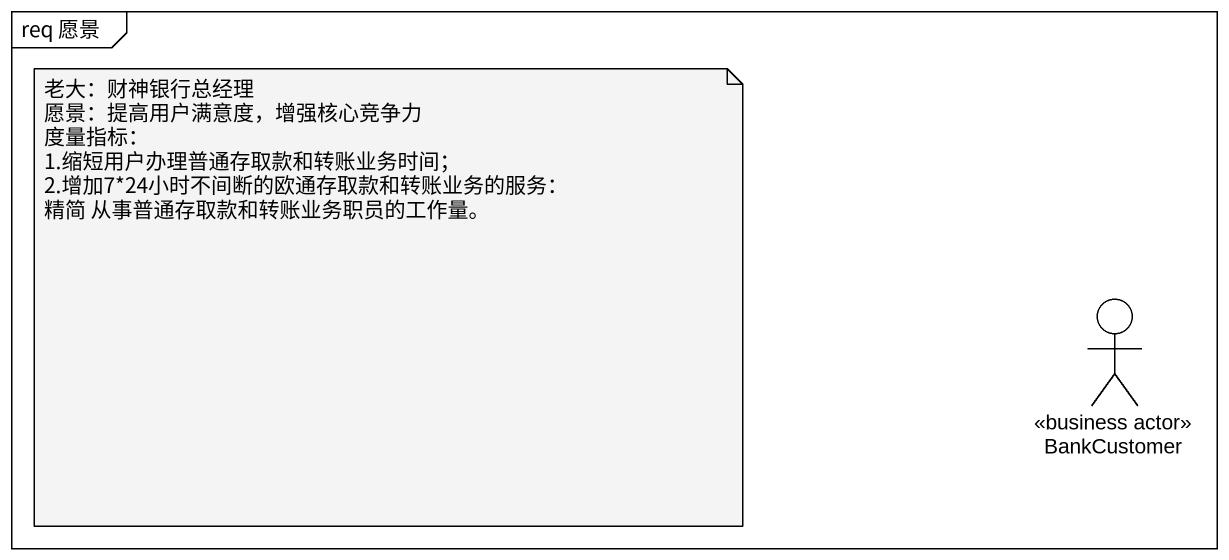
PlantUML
@startuml
mainframe req 愿景
actor BankCustomer <<business actor>>
note as N1
  老大：财神银行总经理
  愿景：提高用户满意度，增强核心竞争力
  度量指标：
  1.缩短用户办理普通存取款和转账业务时间；
  2.增加7*24小时不间断的欧通存取款和转账业务的服务：
  精简 从事普通存取款和转账业务职员的工作量。
end note
@enduml
